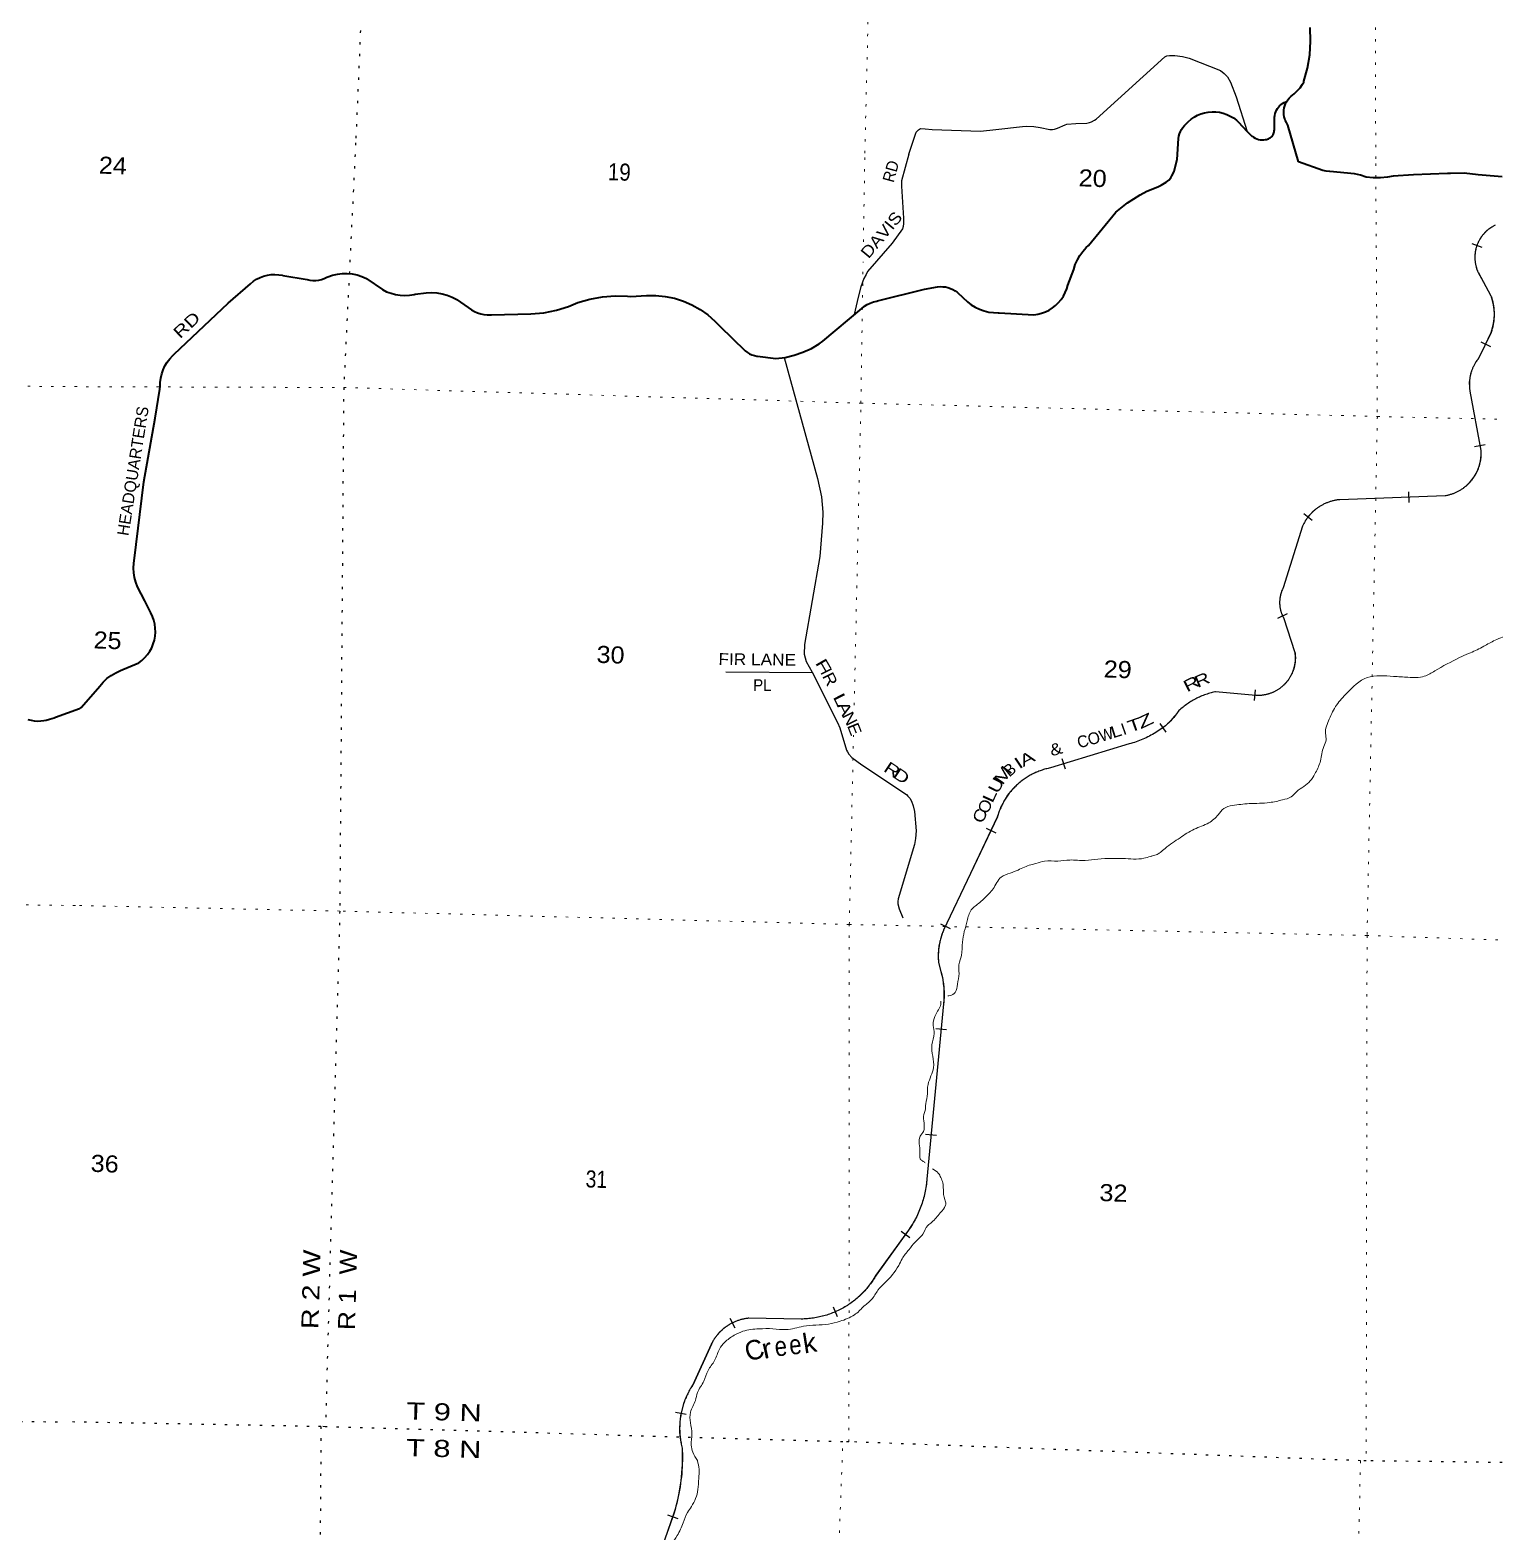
# Model space of a CAD drawing. Header units: feet. Extents: x -509309 to -252658, y -547785 to -360805.
# Drawn here: x -476222 to -461226, y -467175 to -451799 of the extents above; entities that cross this region are included whole.
import ezdxf
from ezdxf.enums import TextEntityAlignment as Align

# ---------------------------------------------------------------- set-up
doc = ezdxf.new("R2010")
doc.units = ezdxf.units.FT
doc.header["$LTSCALE"] = 80
doc.linetypes.add('DOTTED', pattern=[1.5, 0.3, -1.2])
for name, color, linetype, lineweight in [('26', 7, 'Continuous', 40), ('27', 7, 'Continuous', 13), ('29', 7, 'Continuous', 25), ('34', 7, 'Continuous', 25), ('39', 7, 'Continuous', 13), ('6', 7, 'DOTTED', 25), ('7', 7, 'DOTTED', 13)]:
    doc.layers.add(name, color=color, linetype=linetype, lineweight=lineweight)
doc.layers.add('30', color=7, linetype='Continuous')
doc.layers.add('41', color=7, linetype='Continuous')

msp = doc.modelspace()

# ---------------------------------------------------------------- linework, layer by layer
at = {"layer": '26'}
for points in [[(-463238.37, -453149.26), (-463346.6, -452771.1), (-463361.1, -452746.07), (-463372.46, -452721.1), (-463377.22, -452708.64), (-463383.07, -452686.68), (-463386.59, -452664.23), (-463387.75, -452641.54), (-463386.53, -452618.85), (-463382.94, -452596.42), (-463377.03, -452574.48), (-463368.86, -452553.28), (-463358.52, -452533.05), (-463346.11, -452514.01), (-463331.79, -452496.37), (-463315.7, -452480.33), (-463280.88, -452453.18), (-463249.08, -452422.54), (-463220.66, -452388.75), (-463195.93, -452352.17), (-463183.97, -452330.96), (-463181.42, -452323.43), (-463144.12, -452189.16), (-463121.06, -452051.73), (-463112.49, -451912.64), (-463118.5, -451773.42)], [(-464477.34, -453124.33), (-464465.05, -452910.21), (-464460.85, -452885.63), (-464454.11, -452861.62), (-464444.89, -452838.45), (-464433.3, -452816.37), (-464419.47, -452795.62), (-464403.54, -452776.43), (-464392.87, -452765.58), (-464366.34, -452737.36), (-464337.01, -452712.07), (-464305.19, -452689.99), (-464271.24, -452671.35), (-464235.53, -452656.36), (-464198.44, -452645.19), (-464160.4, -452637.96), (-464121.8, -452634.74), (-464083.08, -452635.58), (-464044.66, -452640.45), (-464006.96, -452649.32), (-463970.39, -452662.08), (-463935.36, -452678.59), (-463902.24, -452698.68), (-463871.4, -452722.11), (-463853.38, -452738.41), (-463761.84, -452836.24), (-463738.53, -452861.15), (-463713.45, -452885.03), (-463711.84, -452886.4), (-463696.71, -452896.75), (-463680.59, -452905.47), (-463663.64, -452912.46), (-463646.05, -452917.64), (-463628.02, -452920.95), (-463609.74, -452922.35), (-463591.41, -452921.84), (-463574.48, -452919.65), (-463564.08, -452918.01), (-463553.9, -452915.29), (-463544.07, -452911.53), (-463534.68, -452906.75), (-463525.84, -452901.02), (-463517.66, -452894.4), (-463510.2, -452886.96), (-463503.57, -452878.78), (-463497.83, -452869.95), (-463493.04, -452860.57), (-463489.26, -452850.74), (-463486.53, -452840.57), (-463484.87, -452830.17), (-463484.31, -452819.66), (-463484.31, -452818.79), (-463481.3, -452690.83), (-463479.42, -452672.27), (-463475.6, -452654.01), (-463469.9, -452636.25), (-463462.38, -452619.18), (-463453.11, -452603), (-463442.2, -452587.87), (-463429.77, -452573.96), (-463415.95, -452561.43), (-463400.9, -452550.41), (-463384.78, -452541.03), (-463367.77, -452533.38), (-463356.37, -452529.4)], [(-465597.53, -454409.81), (-465537.63, -454249.23), (-465521.79, -454199.7), (-465500.86, -454152.1), (-465475.07, -454106.94), (-465444.69, -454064.73), (-465410.08, -454025.93), (-465388.43, -454005.36), (-465107.16, -453661.62), (-464987.68, -453566.81), (-464858.94, -453485.01), (-464788.31, -453447.68), (-464677.82, -453403.5), (-464641.62, -453387.38), (-464607.29, -453367.56), (-464590.21, -453355.15), (-464565.23, -453335.88), (-464545.22, -453310.86), (-464533.03, -453292.52), (-464520.51, -453268.57), (-464510.56, -453243.45), (-464477.34, -453124.33)], [(-461152.03, -453301.49), (-461398.85, -453279.34), (-461540.18, -453265.22), (-461682.21, -453265.96), (-461711.05, -453267.93), (-462061.14, -453282.31), (-462268.46, -453295.27), (-462324.48, -453305.92), (-462398.24, -453312.96), (-462472.32, -453312.25), (-462545.92, -453303.81), (-462602.45, -453285.33), (-462665.28, -453271.6), (-462915.45, -453246.95), (-462921.2, -453246.61), (-462954.08, -453242.66), (-462986.37, -453235.3), (-463238.37, -453149.26)], [(-475716.99, -458747.45), (-475707.63, -458740.26), (-475701.72, -458735.48), (-475696.34, -458730.1), (-475509.22, -458515.04), (-475473.95, -458474.6), (-475434.64, -458438.06), (-475391.74, -458405.84), (-475345.69, -458378.28), (-475297.02, -458355.68), (-475272.3, -458346.47), (-475109.21, -458277.78), (-475076.49, -458252.55), (-475046.58, -458224.04), (-475019.82, -458192.56), (-474996.49, -458158.46), (-474976.86, -458122.1), (-474961.13, -458083.89), (-474949.49, -458044.25), (-474942.05, -458003.61), (-474938.9, -457962.41), (-474940.07, -457921.11), (-474945.56, -457880.15), (-474955.3, -457840), (-474969.18, -457801.08), (-474987.05, -457763.83), (-474990.42, -457757.78), (-475046.63, -457643.41), (-475121.83, -457498.26), (-475139.5, -457452.19), (-475152.27, -457404.53), (-475159.98, -457355.8), (-475162.55, -457306.53), (-475159.96, -457257.26), (-475156.61, -457232.01), (-475057.77, -456424.19), (-474940.32, -455771.62), (-474894.51, -455474.12), (-474890.77, -455448.42), (-474890.29, -455424.12), (-474889.93, -455405.74), (-474884.44, -455361.77), (-474874.37, -455318.62), (-474859.86, -455276.76), (-474841.05, -455236.65), (-474818.14, -455198.72), (-474791.4, -455163.39), (-474761.11, -455131.06), (-474746.51, -455117.66), (-474193.8, -454594.49), (-473965.85, -454395.5), (-473935.3, -454371.06), (-473902.36, -454349.95), (-473867.4, -454332.39), (-473830.79, -454318.59), (-473792.94, -454308.69), (-473754.26, -454302.8), (-473715.18, -454300.99), (-473676.12, -454303.27), (-473637.51, -454309.62), (-473633.48, -454310.53), (-473385.95, -454353.17), (-473356.63, -454358.99), (-473326.86, -454361.71), (-473296.96, -454361.31), (-473267.28, -454357.79), (-473238.12, -454351.18), (-473209.82, -454341.56), (-473182.67, -454329.03), (-473174.05, -454324.3), (-473125.82, -454308.1), (-473076.15, -454297.03), (-473025.6, -454291.22), (-472974.72, -454290.72), (-472924.07, -454295.54), (-472874.2, -454305.63), (-472825.66, -454320.88), (-472778.97, -454341.12), (-472773.08, -454344.1), (-472614.35, -454455.97), (-472571.58, -454477.31), (-472526.82, -454494.07), (-472480.54, -454506.06), (-472433.27, -454513.15), (-472385.52, -454515.25), (-472337.8, -454512.36), (-472290.66, -454504.49), (-472278.56, -454501.64), (-472167.6, -454487.38)], [(-472167.6, -454487.38), (-472113, -454485.16), (-472058.46, -454488.67), (-472004.59, -454497.86), (-471951.97, -454512.63), (-471901.19, -454532.82), (-471852.79, -454558.2), (-471848.85, -454560.57), (-471701.81, -454662), (-471672.34, -454679.34), (-471641.22, -454693.5), (-471608.79, -454704.33), (-471575.41, -454711.72), (-471541.44, -454715.57), (-471507.25, -454715.85), (-471496.82, -454715.23), (-471094.79, -454704.94), (-470963.69, -454692.85), (-470834.56, -454667.13), (-470708.84, -454628.06), (-470614.71, -454588.9), (-470490.42, -454552.7), (-470363.03, -454529.68), (-470233.93, -454520.12), (-470104.53, -454524.09), (-470072.28, -454527.21), (-469911.24, -454516.68), (-469815.22, -454515.77), (-469719.63, -454524.9), (-469625.51, -454543.97), (-469533.91, -454572.78), (-469445.82, -454611), (-469362.21, -454658.23), (-469283.99, -454713.93), (-469212.02, -454777.51), (-469161.2, -454831.58), (-468900.71, -455082.74), (-468879.22, -455098.64), (-468856.19, -455112.21), (-468831.86, -455123.3), (-468806.51, -455131.78), (-468780.41, -455137.57), (-468775.04, -455138.41), (-468586.38, -455160.55), (-468492.27, -455149.41), (-468399.84, -455128.5), (-468310.11, -455098.05), (-468224.04, -455058.38), (-468142.6, -455009.93), (-468106.18, -454984.28), (-467708.71, -454648.54), (-467681.22, -454627.06), (-467651.63, -454608.58), (-467620.28, -454593.28), (-467587.49, -454581.36), (-467553.64, -454572.92), (-467547.34, -454571.76), (-467065.04, -454449.77), (-466931.73, -454428.25), (-466905.17, -454425.69), (-466878.48, -454425.93), (-466851.97, -454428.95), (-466825.91, -454434.73), (-466800.61, -454443.21), (-466776.32, -454454.28), (-466753.33, -454467.82), (-466731.88, -454483.7), (-466725.03, -454489.56), (-466625.84, -454581.32), (-466587.23, -454611.03), (-466545.72, -454636.55), (-466501.77, -454657.59), (-466455.86, -454673.92), (-466408.5, -454685.36), (-466360.2, -454691.79), (-466311.49, -454693.13), (-466302.42, -454692.82), (-465947.66, -454713.04), (-465906.78, -454707.35), (-465866.72, -454697.41), (-465827.92, -454683.35), (-465790.8, -454665.3), (-465755.77, -454643.48), (-465723.21, -454618.11), (-465693.49, -454589.48), (-465666.92, -454557.89), (-465643.79, -454523.71), (-465624.37, -454487.29), (-465608.86, -454449.04), (-465597.53, -454409.81)], [(-475716.99, -458747.45), (-475961.46, -458835.75), (-475975.55, -458843.94), (-476021.89, -458858.52), (-476057.67, -458867.46), (-476080.18, -458871.5), (-476112.31, -458875.82), (-476144.71, -458876.76), (-476177.04, -458874.31), (-476208.93, -458868.49), (-476240.04, -458859.38)]]:
    msp.add_lwpolyline(points, dxfattribs=at)
at = {"layer": '29'}
msp.add_line((-468209.37, -458380.72), (-469098.58, -458371.18), dxfattribs=at)
for points in [[(-467225.36, -453069.19), (-467150.77, -452844.88), (-467128.22, -452819.26), (-467105.68, -452807.98), (-467058.53, -452809), (-466986.8, -452816.18), (-466490.82, -452832.58), (-466335.05, -452816.18), (-466062.46, -452786.45), (-466019.42, -452783.38), (-465945.63, -452786.45), (-465880.05, -452795.68), (-465781.67, -452816.18), (-465756.04, -452816.69), (-465734.52, -452814.64), (-465703.79, -452803.88), (-465626.92, -452768.51), (-465609.51, -452762.87), (-465515.23, -452754.67), (-465404.56, -452750.57), (-465374.82, -452746.47), (-465356.37, -452739.29), (-465326.68, -452721.87), (-465308.21, -452709.56), (-464605.24, -452073.99), (-464585.74, -452063.73), (-464559.1, -452057.58), (-464502.76, -452057.59), (-464425.87, -452067.83), (-464355.19, -452086.29), (-464035.47, -452213.41), (-463997.52, -452242.1), (-463964.72, -452276.96), (-463932.99, -452332.32), (-463875.6, -452484.04), (-463760.83, -452836.68)], [(-467225.36, -453069.19), (-467299.48, -453341.87), (-467301.97, -453398.4), (-467280.16, -453722.99), (-467279.09, -453778.11), (-467283.17, -453808.69), (-467291.66, -453832.61), (-467396.62, -453979.3), (-467647.91, -454271.43), (-467663.59, -454300.91), (-467686.63, -454340.74), (-467717.19, -454428.4), (-467745.15, -454532.31), (-467784.34, -454712.42)], [(-468503.36, -455150.72), (-468161.15, -456390.88), (-468120.65, -456579.01), (-468107.84, -456734.45), (-468108.42, -456848.09), (-468136.3, -457189.45), (-468293.25, -458090.33), (-468295.89, -458189.42), (-468276.65, -458262.8), (-468213.93, -458372.73), (-467955.38, -458886.65), (-467931.14, -458943.67), (-467863.9, -459169.94), (-467854.58, -459187.71), (-467841.49, -459212.75), (-467810.92, -459245.37), (-467706.38, -459322.29), (-467248.51, -459626.56), (-467235.08, -459642.88), (-467215.91, -459663.26), (-467199.61, -459693.84), (-467181.27, -459740.72), (-467167.8, -459798.94), (-467150.71, -459995.53), (-467156.82, -460075.03), (-467169.05, -460136.19), (-467334.58, -460693.52), (-467338.18, -460719.2), (-467338.18, -460743.66), (-467325.78, -460795.76), (-467288.61, -460888.9)]]:
    msp.add_lwpolyline(points, dxfattribs=at)
at = {"layer": '34'}
for p, q in [((-461463.54, -453982.67), (-461359.55, -454020.34)), ((-461371.84, -454989.71), (-461272.11, -455037.55)), ((-461436.26, -456061.13), (-461327.46, -456041.18)), ((-462110.71, -456526.57), (-462106.69, -456637.1)), ((-463182.81, -456747.92), (-463095.67, -456816.04)), ((-463449.28, -457820.23), (-463349.22, -457773.1)), ((-463680.88, -458553.35), (-463691.1, -458663.49)), ((-464658.11, -458898.38), (-464593.74, -458988.33)), ((-465659.36, -459257.08), (-465627.14, -459362.89)), ((-466434.67, -459969.45), (-466334.73, -460016.86)), ((-466902.44, -460949.31), (-466802.5, -460996.73)), ((-466949.38, -462021.32), (-466839.27, -462031.75)), ((-467054.33, -463102.03), (-466944.21, -463112.46)), ((-467304.19, -464096.67), (-467214.43, -464161.3)), ((-469057.86, -464986.86), (-469008.02, -465085.6)), ((-468001.7, -464868.66), (-467958.25, -464970.38)), ((-469613.42, -465949.41), (-469504.72, -465969.9)), ((-469695.02, -467000.33), (-469590.53, -467036.61))]:
    msp.add_line(p, q, dxfattribs=at)
at = {"layer": '34', "lineweight": 13}
for p, q in [((-461267.4, -454520.37), (-461399.45, -454278.9)), ((-461394.46, -455160.56), (-461266.54, -454893.88)), ((-461371.52, -456103.08), (-461482.66, -455496.88)), ((-462815.22, -456605.69), (-461735.34, -456566.47)), ((-463393.35, -457507.49), (-463196.37, -456877.73)), ((-463274.24, -458172.2), (-463392.16, -457814.75)), ((-464087.7, -458571.96), (-463675.33, -458610.22)), ((-465776.14, -459351.29), (-464970.15, -459105.89)), ((-466871.22, -461014.42), (-466320.05, -459852.67)), ((-466898.28, -461439.18), (-466922.96, -461341.95)), ((-467041.59, -463562.7), (-466871.79, -461769.4)), ((-467562.38, -464546.78), (-467230.8, -464086.3)), ((-468863.25, -464986.03), (-468327.32, -464994.39)), ((-469439.75, -465671.02), (-469248.21, -465251.91)), ((-469757.97, -467344.77), (-469630.52, -466977.67))]:
    msp.add_line(p, q, dxfattribs=at)
at = {"layer": '34'}
for points in [[(-461225.28, -453797.92), (-461230.27, -453800.38), (-461235.93, -453803.28), (-461241.58, -453806.27), (-461247.13, -453809.38), (-461252.62, -453812.57), (-461258.09, -453815.85), (-461263.48, -453819.24), (-461268.79, -453822.72), (-461274.09, -453826.31), (-461279.28, -453829.97), (-461284.42, -453833.7), (-461289.51, -453837.56), (-461294.5, -453841.48), (-461299.43, -453845.51), (-461304.31, -453849.59), (-461309.11, -453853.8), (-461313.83, -453858.04), (-461318.49, -453862.42), (-461323.04, -453866.84), (-461327.55, -453871.35), (-461331.95, -453875.94), (-461336.27, -453880.61), (-461340.53, -453885.32), (-461344.7, -453890.17), (-461348.8, -453895.05), (-461352.78, -453900.01), (-461356.71, -453905.01), (-461360.5, -453910.12), (-461364.24, -453915.29), (-461367.88, -453920.49), (-461371.44, -453925.77), (-461374.87, -453931.12), (-461378.25, -453936.56), (-461381.54, -453941.99), (-461384.69, -453947.53), (-461387.76, -453953.11), (-461390.75, -453958.74), (-461393.62, -453964.38), (-461396.39, -453970.15), (-461399.09, -453975.92), (-461401.64, -453981.74), (-461404.14, -453987.59), (-461406.51, -453993.52), (-461408.76, -453999.46), (-461410.93, -454005.42), (-461413.01, -454011.47), (-461414.94, -454017.52), (-461416.8, -454023.6), (-461418.52, -454029.73), (-461420.19, -454035.91), (-461421.7, -454042.06)], [(-461421.7, -454042.06), (-461423.11, -454048.28), (-461424.43, -454054.5), (-461425.65, -454060.76), (-461426.72, -454067.02), (-461427.72, -454073.34), (-461428.59, -454079.65), (-461429.35, -454085.97), (-461429.99, -454092.28), (-461430.53, -454098.63), (-461431, -454104.98), (-461431.29, -454111.33), (-461431.51, -454117.69), (-461431.6, -454124.07), (-461431.6, -454130.45), (-461431.46, -454136.8), (-461431.23, -454143.17), (-461430.89, -454149.51), (-461430.42, -454155.88), (-461429.85, -454162.19), (-461429.18, -454168.55), (-461428.38, -454174.84), (-461427.49, -454181.17), (-461426.46, -454187.44), (-461425.35, -454193.71), (-461424.15, -454199.95), (-461422.81, -454206.19), (-461421.34, -454212.37), (-461419.8, -454218.54), (-461418.14, -454224.71), (-461416.38, -454230.81), (-461414.52, -454236.9), (-461412.5, -454242.95), (-461410.44, -454248.96), (-461408.26, -454254.94), (-461405.93, -454260.89), (-461403.55, -454266.78), (-461401.07, -454272.62), (-461398.46, -454278.41), (-461266.39, -454519.93), (-461265.23, -454523.22), (-461262.11, -454532.68), (-461259.11, -454542.14), (-461256.26, -454551.69), (-461253.65, -454561.27), (-461251.15, -454570.93), (-461248.81, -454580.6), (-461246.68, -454590.32), (-461244.73, -454600.04), (-461242.92, -454609.81), (-461241.24, -454619.61), (-461239.82, -454629.45), (-461238.51, -454639.3), (-461237.41, -454649.21), (-461236.44, -454659.13), (-461235.69, -454669.03), (-461235.08, -454678.95), (-461234.64, -454688.87), (-461234.41, -454698.83), (-461234.32, -454708.74), (-461234.4, -454718.72), (-461234.69, -454728.63), (-461235.12, -454738.61), (-461235.76, -454748.51), (-461236.53, -454758.43), (-461237.46, -454768.3), (-461238.59, -454778.21), (-461239.94, -454788.06), (-461241.4, -454797.86), (-461243.05, -454807.72), (-461244.84, -454817.46), (-461246.82, -454827.22), (-461249.03, -454836.94), (-461251.34, -454846.57), (-461253.81, -454856.2), (-461256.53, -454865.82), (-461259.33, -454875.34), (-461262.3, -454884.8), (-461265.51, -454894.3), (-461393.52, -455161.16), (-461394.44, -455162.28), (-461398.95, -455167.97), (-461403.41, -455173.7), (-461407.76, -455179.57), (-461411.98, -455185.47), (-461416.09, -455191.43), (-461420.15, -455197.51), (-461424.03, -455203.65), (-461427.86, -455209.81), (-461431.54, -455216.09), (-461435.17, -455222.43), (-461438.63, -455228.78), (-461442, -455235.25), (-461445.26, -455241.74), (-461448.43, -455248.3), (-461451.42, -455254.91), (-461454.35, -455261.6), (-461457.17, -455268.31), (-461459.83, -455275.07), (-461462.37, -455281.86), (-461464.81, -455288.72)], [(-461464.8, -455288.71), (-461467.16, -455295.6), (-461469.33, -455302.53), (-461471.42, -455309.49), (-461473.37, -455316.52), (-461475.23, -455323.56), (-461476.91, -455330.62), (-461478.51, -455337.72), (-461479.98, -455344.83), (-461481.31, -455352), (-461482.52, -455359.14), (-461483.63, -455366.36), (-461484.57, -455373.54), (-461485.42, -455380.79), (-461486.11, -455388.02), (-461486.7, -455395.28), (-461487.18, -455402.51), (-461487.51, -455409.79), (-461487.69, -455417.05), (-461487.76, -455424.31), (-461487.73, -455431.62), (-461487.56, -455438.86), (-461487.27, -455446.13), (-461486.8, -455453.41), (-461486.26, -455460.63), (-461485.58, -455467.87), (-461484.74, -455475.12), (-461483.82, -455482.33), (-461482.79, -455489.5), (-461481.57, -455496.69), (-461370.42, -456102.96), (-461370.37, -456103.98), (-461369.89, -456111.67), (-461369.59, -456119.36), (-461369.43, -456127.03), (-461369.38, -456134.76), (-461369.5, -456142.43), (-461369.69, -456150.11), (-461370.06, -456157.83), (-461370.57, -456165.48), (-461371.21, -456173.14), (-461371.95, -456180.78), (-461372.85, -456188.45), (-461373.88, -456196.06), (-461375.06, -456203.69), (-461376.34, -456211.25), (-461377.77, -456218.83), (-461379.33, -456226.35), (-461381.03, -456233.85), (-461382.83, -456241.3), (-461384.8, -456248.76), (-461386.88, -456256.19), (-461389.09, -456263.55), (-461391.41, -456270.88), (-461393.91, -456278.16), (-461396.5, -456285.4), (-461399.2, -456292.58), (-461402.04, -456299.74), (-461405.01, -456306.83), (-461408.13, -456313.89), (-461411.31, -456320.88), (-461414.68, -456327.82), (-461418.15, -456334.68), (-461421.7, -456341.51), (-461425.38, -456348.23), (-461429.22, -456354.94), (-461433.13, -456361.57), (-461437.2, -456368.08), (-461441.31, -456374.56), (-461445.62, -456380.98), (-461449.99, -456387.28), (-461454.46, -456393.51), (-461459.07, -456399.72), (-461463.79, -456405.78), (-461468.57, -456411.79), (-461473.49, -456417.69), (-461478.52, -456423.57), (-461483.62, -456429.29), (-461488.86, -456434.93), (-461494.15, -456440.49), (-461499.56, -456446), (-461505.09, -456451.33), (-461510.7, -456456.63), (-461516.38, -456461.82), (-461522.17, -456466.9), (-461528.02, -456471.84), (-461533.97, -456476.71), (-461539.99, -456481.51), (-461546.13, -456486.16), (-461552.32, -456490.71), (-461558.62, -456495.15), (-461564.97, -456499.52), (-461571.41, -456503.71), (-461577.89, -456507.83), (-461584.45, -456511.83), (-461591.12, -456515.71), (-461597.8, -456519.46), (-461604.6, -456523.14), (-461611.42, -456526.64), (-461618.35, -456530.08), (-461625.29, -456533.33)], [(-461625.29, -456533.33), (-461632.3, -456536.51), (-461639.34, -456539.56), (-461646.48, -456542.5), (-461653.66, -456545.25), (-461660.84, -456547.92), (-461668.14, -456550.49), (-461675.41, -456552.9), (-461682.76, -456555.2), (-461690.17, -456557.33), (-461697.55, -456559.37), (-461705.01, -456561.28), (-461712.53, -456563.03), (-461720.03, -456564.68), (-461727.56, -456566.21), (-461735.22, -456567.57), (-462815.14, -456606.79), (-462816.85, -456606.97), (-462824.91, -456607.82), (-462832.98, -456608.82), (-462841.02, -456609.97), (-462849.07, -456611.29), (-462857.06, -456612.68), (-462865.04, -456614.27), (-462872.99, -456615.99), (-462880.92, -456617.81), (-462888.76, -456619.78), (-462896.64, -456621.93), (-462904.45, -456624.18), (-462912.19, -456626.59), (-462919.92, -456629.08), (-462927.62, -456631.77), (-462935.24, -456634.56), (-462942.79, -456637.48), (-462950.36, -456640.54), (-462957.8, -456643.76), (-462965.23, -456647.05), (-462972.57, -456650.52), (-462979.92, -456654.09), (-462987.11, -456657.78), (-462994.28, -456661.64), (-463001.38, -456665.58), (-463008.43, -456669.64), (-463015.36, -456673.87), (-463022.28, -456678.2), (-463029.1, -456682.62), (-463035.82, -456687.2), (-463042.43, -456691.87), (-463049, -456696.66), (-463055.5, -456701.54), (-463061.88, -456706.57), (-463068.18, -456711.69), (-463074.4, -456716.95), (-463080.55, -456722.29), (-463086.55, -456727.75), (-463092.5, -456733.29), (-463098.32, -456738.94), (-463104.06, -456744.71), (-463109.67, -456750.56), (-463115.23, -456756.53), (-463120.63, -456762.56), (-463125.98, -456768.73), (-463131.16, -456774.97), (-463136.27, -456781.3), (-463141.26, -456787.67), (-463146.16, -456794.2), (-463150.89, -456800.8), (-463155.54, -456807.44), (-463160.09, -456814.22), (-463164.5, -456821.02), (-463168.79, -456827.91), (-463172.95, -456834.92), (-463177, -456841.94), (-463180.93, -456849.05), (-463184.72, -456856.27), (-463188.4, -456863.51), (-463191.96, -456870.79), (-463195.34, -456878.13), (-463392.32, -457507.92), (-463393.77, -457510.68), (-463396.35, -457515.69), (-463398.81, -457520.78), (-463401.18, -457525.89), (-463403.51, -457531.05), (-463405.7, -457536.2), (-463407.81, -457541.48), (-463409.84, -457546.74), (-463411.75, -457552.04), (-463413.61, -457557.36), (-463415.36, -457562.75), (-463417, -457568.13), (-463418.56, -457573.53), (-463420.03, -457579.01), (-463421.37, -457584.48), (-463422.66, -457589.96), (-463423.82, -457595.49), (-463424.92, -457601.05), (-463425.89, -457606.57), (-463426.76, -457612.16), (-463427.55, -457617.74), (-463428.26, -457623.35)], [(-463428.26, -457623.35), (-463428.83, -457628.95), (-463429.34, -457634.6), (-463429.74, -457640.22), (-463430.03, -457645.86), (-463430.22, -457651.48), (-463430.32, -457657.13), (-463430.34, -457662.78), (-463430.23, -457668.4), (-463430.04, -457674.05), (-463429.73, -457679.69), (-463429.36, -457685.34), (-463428.85, -457690.95), (-463428.27, -457696.55), (-463427.58, -457702.14), (-463426.8, -457707.74), (-463425.91, -457713.3), (-463424.94, -457718.88), (-463423.86, -457724.41), (-463422.69, -457729.95), (-463421.41, -457735.43), (-463420.05, -457740.91), (-463418.61, -457746.34), (-463417.05, -457751.79), (-463415.39, -457757.17), (-463413.65, -457762.53), (-463411.81, -457767.89), (-463409.89, -457773.18), (-463407.88, -457778.45), (-463405.74, -457783.68), (-463403.56, -457788.87), (-463401.27, -457794.03), (-463398.85, -457799.15), (-463396.4, -457804.23), (-463393.86, -457809.24), (-463391.14, -457814.32), (-463273.16, -458171.96), (-463272.74, -458174.99), (-463271.88, -458181.62), (-463271.14, -458188.33), (-463270.51, -458194.99), (-463270, -458201.69), (-463269.65, -458208.42), (-463269.36, -458215.1), (-463269.2, -458221.81), (-463269.18, -458228.56), (-463269.26, -458235.26), (-463269.44, -458241.95), (-463269.78, -458248.68), (-463270.19, -458255.39), (-463270.75, -458262.07), (-463271.43, -458268.73), (-463272.19, -458275.43), (-463273.11, -458282.09), (-463274.13, -458288.7), (-463275.23, -458295.34), (-463276.49, -458301.94), (-463277.86, -458308.49), (-463279.34, -458315.08), (-463280.94, -458321.57), (-463282.61, -458328.06), (-463284.44, -458334.55), (-463286.37, -458340.96), (-463288.43, -458347.36), (-463290.56, -458353.71), (-463292.84, -458360.05), (-463295.2, -458366.32), (-463297.71, -458372.58), (-463300.28, -458378.75), (-463302.98, -458384.93), (-463305.79, -458391), (-463308.71, -458397.05), (-463311.7, -458403.05), (-463314.85, -458409), (-463318.06, -458414.9), (-463321.39, -458420.73), (-463324.8, -458426.52), (-463328.36, -458432.21), (-463331.98, -458437.87), (-463335.69, -458443.43), (-463339.51, -458448.96), (-463343.44, -458454.41), (-463347.47, -458459.81), (-463351.55, -458465.13), (-463355.77, -458470.36), (-463360.06, -458475.51), (-463364.44, -458480.63), (-463368.88, -458485.62), (-463373.47, -458490.57), (-463378.1, -458495.43), (-463382.83, -458500.18), (-463387.6, -458504.88), (-463392.53, -458509.5), (-463397.47, -458514.01), (-463402.51, -458518.42), (-463407.64, -458522.8), (-463412.85, -458527.01), (-463418.09, -458531.19), (-463423.44, -458535.25), (-463428.87, -458539.26), (-463434.33, -458543.12)], [(-463434.33, -458543.12), (-463439.89, -458546.89), (-463445.49, -458550.58), (-463451.17, -458554.2), (-463456.91, -458557.65), (-463462.73, -458561.06), (-463468.57, -458564.36), (-463474.49, -458567.54), (-463480.44, -458570.59), (-463486.46, -458573.56), (-463492.52, -458576.46), (-463498.65, -458579.2), (-463504.81, -458581.87), (-463511.04, -458584.41), (-463517.3, -458586.87), (-463523.6, -458589.18), (-463529.93, -458591.41), (-463536.29, -458593.51), (-463542.72, -458595.51), (-463549.14, -458597.38), (-463555.64, -458599.18), (-463562.13, -458600.82), (-463568.69, -458602.38), (-463575.24, -458603.78), (-463581.83, -458605.12), (-463588.41, -458606.32), (-463595.06, -458607.41), (-463601.7, -458608.35), (-463608.33, -458609.22), (-463615.04, -458609.96), (-463621.7, -458610.59), (-463628.4, -458611.1), (-463635.13, -458611.45), (-463641.81, -458611.73), (-463648.52, -458611.9), (-463655.27, -458611.9), (-463661.96, -458611.84), (-463668.66, -458611.66), (-463675.4, -458611.32), (-464087.62, -458573.08), (-464091.78, -458574.01), (-464105.48, -458577.19), (-464119.13, -458580.53), (-464132.68, -458584.22), (-464146.18, -458588.09), (-464159.63, -458592.24), (-464173.05, -458596.57), (-464186.29, -458601.18), (-464199.49, -458605.98), (-464212.58, -458611), (-464225.63, -458616.31), (-464238.52, -458621.79), (-464251.41, -458627.52), (-464264.09, -458633.47), (-464276.77, -458639.65), (-464289.25, -458646.06), (-464301.67, -458652.65), (-464313.92, -458659.42), (-464326.13, -458666.48), (-464338.13, -458673.77), (-464350.02, -458681.18), (-464361.86, -458688.88), (-464373.48, -458696.7), (-464384.99, -458704.76), (-464396.35, -458713.11), (-464407.54, -458721.52), (-464418.62, -458730.15), (-464429.54, -458739.09), (-464440.3, -458748.09), (-464450.9, -458757.27), (-464461.24, -458766.66), (-464466.78, -458774.61), (-464475.77, -458787.08), (-464485, -458799.28), (-464494.35, -458811.36), (-464504, -458823.34), (-464513.77, -458835.09), (-464523.78, -458846.68), (-464534.08, -458858.09), (-464544.43, -458869.29), (-464555.03, -458880.35), (-464565.92, -458891.22), (-464576.86, -458901.89), (-464587.99, -458912.37), (-464599.43, -458922.67), (-464607.24, -458928.67), (-464622.02, -458939.7), (-464637.08, -458950.48), (-464652.24, -458960.95), (-464667.64, -458971.29), (-464683.17, -458981.21), (-464698.95, -458990.98), (-464714.84, -459000.34), (-464730.89, -459009.51), (-464747.02, -459018.39), (-464763.44, -459027.01), (-464779.98, -459035.23), (-464796.57, -459043.25), (-464813.44, -459051.01), (-464830.29, -459058.44), (-464847.33, -459065.58)], [(-464847.35, -459065.59), (-464864.59, -459072.35), (-464881.79, -459078.89), (-464899.19, -459085.14), (-464916.8, -459091.02), (-464934.36, -459096.67), (-464952, -459102), (-464969.84, -459106.95), (-465775.87, -459352.36), (-465776.43, -459352.47), (-465788.5, -459354.93), (-465800.51, -459357.7), (-465812.51, -459360.61), (-465824.39, -459363.71), (-465836.27, -459367.02), (-465848.07, -459370.59), (-465859.86, -459374.37), (-465871.53, -459378.25), (-465883.14, -459382.46), (-465894.66, -459386.83), (-465906.15, -459391.36), (-465917.47, -459396.09), (-465928.8, -459401.1), (-465940.02, -459406.22), (-465951.08, -459411.6), (-465962.1, -459417.07), (-465973.06, -459422.85), (-465983.84, -459428.76), (-465994.51, -459434.84), (-466005.18, -459441.14), (-466015.62, -459447.66), (-466026, -459454.26), (-466036.25, -459461.12), (-466046.45, -459468.14), (-466056.41, -459475.31), (-466066.29, -459482.71), (-466076.06, -459490.23), (-466085.72, -459497.92), (-466095.15, -459505.81), (-466104.55, -459513.87), (-466113.77, -459522.06), (-466122.82, -459530.44), (-466131.69, -459538.93), (-466140.47, -459547.61), (-466149.11, -459556.4), (-466157.54, -459565.38), (-466165.83, -459574.49), (-466173.97, -459583.78), (-466182, -459593.19), (-466189.77, -459602.73), (-466197.42, -459612.39), (-466204.88, -459622.16), (-466212.18, -459632.14), (-466219.28, -459642.16), (-466226.29, -459652.37), (-466233.01, -459662.65), (-466239.65, -459673.1), (-466246.01, -459683.64), (-466252.25, -459694.28), (-466258.29, -459704.98), (-466264.16, -459715.87), (-466269.76, -459726.84), (-466275.23, -459737.84), (-466280.53, -459749.05), (-466285.61, -459760.23), (-466290.5, -459771.55), (-466295.13, -459783.01), (-466299.63, -459794.44), (-466303.92, -459806), (-466307.97, -459817.7), (-466311.86, -459829.37), (-466315.55, -459841.1), (-466319.01, -459853.07), (-466870.22, -461014.88), (-466871.24, -461017.2), (-466875.7, -461028.15), (-466880.04, -461039.19), (-466884.15, -461050.33), (-466888.12, -461061.52), (-466891.82, -461072.76), (-466895.37, -461084.07), (-466898.72, -461095.41), (-466901.84, -461106.87), (-466904.77, -461118.32), (-466907.55, -461129.88), (-466910.06, -461141.43), (-466912.42, -461153.09), (-466914.51, -461164.73), (-466916.46, -461176.44), (-466918.21, -461188.12), (-466919.74, -461199.91), (-466921, -461211.69), (-466922.13, -461223.45), (-466923.04, -461235.32), (-466923.76, -461247.12), (-466924.26, -461258.96), (-466924.49, -461270.84), (-466924.58, -461282.64), (-466924.48, -461294.5), (-466924.09, -461306.39), (-466923.58, -461318.22)], [(-466923.58, -461318.22), (-466922.86, -461330.02), (-466921.87, -461341.77), (-466897.21, -461438.9), (-466896.12, -461442.76), (-466892.25, -461457.21), (-466888.65, -461471.8), (-466885.31, -461486.36), (-466882.16, -461501.08), (-466879.34, -461515.75), (-466876.72, -461530.58), (-466874.45, -461545.36), (-466872.34, -461560.21), (-466870.5, -461575.03), (-466868.93, -461590), (-466867.71, -461604.92), (-466866.65, -461619.83), (-466865.87, -461634.87), (-466865.34, -461649.81), (-466865.06, -461664.79), (-466865.16, -461679.83), (-466865.4, -461694.75), (-466865.91, -461709.74), (-466866.77, -461724.76), (-466867.79, -461739.69), (-466869.06, -461754.59), (-466870.69, -461769.52), (-467040.49, -463562.8), (-467041.74, -463577.18), (-467043.58, -463595.41), (-467045.65, -463613.62), (-467048.19, -463631.75), (-467050.96, -463649.85), (-467054.1, -463667.94), (-467057.48, -463685.99), (-467061.26, -463703.89), (-467065.27, -463721.75), (-467069.61, -463739.52), (-467074.32, -463757.27), (-467079.29, -463774.84), (-467084.54, -463792.46), (-467090.15, -463809.84), (-467096.05, -463827.27), (-467102.28, -463844.46), (-467108.76, -463861.6), (-467115.49, -463878.58), (-467122.59, -463895.54), (-467130.04, -463912.26), (-467137.66, -463928.84), (-467145.66, -463945.43), (-467153.86, -463961.75), (-467162.37, -463977.98), (-467171.29, -463994.04), (-467180.3, -464009.9), (-467189.66, -464025.66), (-467199.41, -464041.26), (-467209.26, -464056.67), (-467219.38, -464071.88), (-467229.9, -464086.94), (-467561.45, -464547.38), (-467566.06, -464555.33), (-467574.06, -464568.71), (-467582.33, -464581.92), (-467590.87, -464595.02), (-467599.5, -464607.97), (-467608.48, -464620.73), (-467617.65, -464633.31), (-467627, -464645.81), (-467636.52, -464658.04), (-467646.42, -464670.19), (-467656.39, -464682.16), (-467666.64, -464693.86), (-467676.97, -464705.48), (-467687.68, -464716.91), (-467698.46, -464728.09), (-467709.43, -464739.08), (-467720.67, -464749.99), (-467732.09, -464760.55), (-467743.59, -464771.01), (-467755.38, -464781.21), (-467767.33, -464791.32), (-467779.39, -464801.08), (-467791.71, -464810.66), (-467804.12, -464820.06), (-467816.72, -464829.29), (-467829.49, -464838.15), (-467842.44, -464846.94), (-467855.48, -464855.45), (-467868.71, -464863.7), (-467882.03, -464871.68), (-467895.53, -464879.49), (-467909.12, -464887.11), (-467922.89, -464894.39), (-467936.75, -464901.48), (-467950.79, -464908.31), (-467964.93, -464914.96), (-467979.16, -464921.25), (-467993.47, -464927.37), (-468007.88, -464933.22), (-468022.48, -464938.81), (-468037.07, -464944.12)], [(-468037.07, -464944.12), (-468051.85, -464949.26), (-468066.62, -464954.03), (-468081.57, -464958.64), (-468096.54, -464962.89), (-468111.59, -464966.96), (-468126.64, -464970.75), (-468141.88, -464974.3), (-468157.12, -464977.47), (-468172.35, -464980.48), (-468187.77, -464983.21), (-468203.11, -464985.67), (-468218.53, -464987.87), (-468234.05, -464989.71), (-468249.49, -464991.37), (-468265.01, -464992.77), (-468280.63, -464993.81), (-468296.15, -464994.66), (-468311.69, -464995.25), (-468327.32, -464995.5), (-468863.2, -464987.14), (-468871.08, -464987.9), (-468879.29, -464988.87), (-468887.53, -464989.97), (-468895.7, -464991.18), (-468903.87, -464992.59), (-468912, -464994.12), (-468920.13, -464995.77), (-468928.16, -464997.57), (-468936.24, -464999.55), (-468944.26, -465001.62), (-468952.2, -465003.87), (-468960.13, -465006.2), (-468968.05, -465008.73), (-468975.86, -465011.36), (-468983.64, -465014.13), (-468991.43, -465017.04), (-468999.09, -465020.12), (-469006.73, -465023.27), (-469014.31, -465026.6), (-469021.88, -465030.04), (-469029.3, -465033.61), (-469036.7, -465037.34), (-469044.04, -465041.17), (-469051.33, -465045.12), (-469058.49, -465049.23), (-469065.66, -465053.45), (-469072.71, -465057.78), (-469079.67, -465062.25), (-469086.53, -465066.83), (-469093.35, -465071.53), (-469100.1, -465076.31), (-469106.72, -465081.27), (-469113.28, -465086.31), (-469119.75, -465091.5), (-469126.16, -465096.78), (-469132.41, -465102.17), (-469138.61, -465107.65), (-469144.68, -465113.24), (-469150.69, -465118.97), (-469156.56, -465124.77), (-469162.38, -465130.69), (-469168.04, -465136.69), (-469173.64, -465142.83), (-469179.08, -465149.04), (-469184.46, -465155.34), (-469189.71, -465161.71), (-469194.88, -465168.21), (-469199.86, -465174.8), (-469204.77, -465181.44), (-469209.59, -465188.22), (-469214.26, -465195.02), (-469218.82, -465201.92), (-469223.23, -465208.95), (-469227.54, -465215.98), (-469231.74, -465223.11), (-469235.79, -465230.38), (-469239.73, -465237.63), (-469243.55, -465244.95), (-469247.21, -465252.39), (-469438.78, -465671.55), (-469440.78, -465674.67), (-469448.4, -465686.36), (-469455.77, -465698.32), (-469462.9, -465710.3), (-469469.83, -465722.38), (-469476.61, -465734.68), (-469483.05, -465747.06), (-469489.39, -465759.49), (-469495.43, -465772.1), (-469501.36, -465784.83), (-469506.96, -465797.56), (-469512.35, -465810.48), (-469517.55, -465823.45), (-469522.56, -465836.53), (-469527.23, -465849.67), (-469531.77, -465862.95), (-469536.05, -465876.25), (-469540.08, -465889.65), (-469543.84, -465903.05), (-469547.41, -465916.59)], [(-469547.41, -465916.59), (-469550.8, -465930.15), (-469553.84, -465943.78), (-469556.72, -465957.45), (-469559.3, -465971.22), (-469561.73, -465985.02), (-469563.82, -465998.81), (-469565.72, -466012.66), (-469567.39, -466026.51), (-469568.78, -466040.44), (-469569.93, -466054.34), (-469570.9, -466068.33), (-469571.55, -466082.25), (-469572, -466096.28), (-469572.14, -466110.23), (-469572.12, -466124.22), (-469571.85, -466138.14), (-469571.32, -466152.16), (-469570.47, -466166.1), (-469569.47, -466180), (-469568.19, -466193.99), (-469566.7, -466207.85), (-469564.97, -466221.71), (-469562.9, -466235.58), (-469560.69, -466249.32), (-469558.23, -466263.09), (-469555.45, -466276.85), (-469552.53, -466290.5), (-469549.38, -466304.06), (-469545.86, -466317.76), (-469544.97, -466340.62), (-469544.02, -466374.72), (-469543.81, -466408.6), (-469544.11, -466442.74), (-469545.14, -466476.65), (-469546.6, -466510.62), (-469548.62, -466544.43), (-469551.31, -466578.44), (-469554.74, -466612.22), (-469558.55, -466645.89), (-469563.04, -466679.76), (-469568.02, -466713.27), (-469573.61, -466746.8), (-469580.02, -466780.29), (-469586.73, -466813.46), (-469594.06, -466846.66), (-469602.2, -466879.82), (-469610.64, -466912.67), (-469619.66, -466945.36), (-469629.47, -466978.01), (-469756.95, -467345.19)]]:
    msp.add_lwpolyline(points, dxfattribs=at)
at = {"layer": '34', "lineweight": 13}
for centre, radius, start, end in [((-461066.84, -454126.48), 365.87, 115.7466, 204.61961), ((-461804.11, -454708.36), 568.68, 340.96019, 19.30363), ((-461071.1, -455425.08), 417.78, 140.71522, 189.89498), ((-461810.18, -456133.19), 439.69, 279.79993, 3.92716), ((-462771.22, -457070.37), 466.76, 95.40948, 155.62413), ((-463107.03, -457660.01), 324.41, 151.95588, 208.4879), ((-463653.91, -458227.19), 383.63, 266.79903, 8.24099), ((-463916.9, -459359.92), 806.26, 102.23004, 132.54576), ((-465182.74, -458266.8), 876.62, 311.65139, 325.29436), ((-465247.21, -458085.03), 1057.79, 285.1842, 307.71398), ((-465639.34, -460045.41), 707.48, 101.14952, 164.19064), ((-466245.48, -461281.12), 680.2, 156.91544, 185.13077), ((-467723.99, -461671.59), 857.79, 353.45261, 15.72016), ((-468087.01, -463480.91), 1048.61, 324.73744, 355.52652), ((-468335.67, -464102.7), 891.73, 270.53628, 330.13238), ((-468820.59, -465459.42), 475.31, 95.1491, 154.11419), ((-468771.26, -466114.14), 802.02, 146.46078, 194.71914), ((-471491.43, -466406.81), 1946.5, 342.94592, 2.61745)]:
    msp.add_arc(centre, radius, start, end, dxfattribs=at)
at = {"layer": '39'}
for points in [[(-463911.94, -459736.59), (-463742.59, -459718.31), (-463533.34, -459707.42), (-463399.82, -459679.88), (-463312.36, -459648.75), (-463256.28, -459596.46), (-463115.84, -459486.83), (-463069.09, -459414.14), (-463016.77, -459297.47), (-462985.59, -459153.96), (-462978.79, -459132.11), (-462954.39, -459066.69), (-462960.14, -459002.23), (-462922.73, -458852.92), (-462847.35, -458708.93), (-462742.59, -458586.03), (-462534.18, -458428.53), (-462264.61, -458415.7), (-462116.31, -458424.81), (-461949.26, -458414.48), (-461840.89, -458359.97), (-461589.06, -458224.05), (-461497.23, -458183.03), (-461474.81, -458173.76), (-461339.94, -458108.11), (-461225.27, -458045.79), (-461066.54, -457986.98), (-460809.02, -457917.52), (-460699.71, -457893.16), (-460533.5, -457906.9), (-460408.55, -457951.35), (-460301.95, -457946.98), (-460195.78, -457954.64), (-460031.79, -457974.33), (-459946.58, -458063.6), (-459897.99, -458109.44), (-459841.02, -458145.53), (-459736.41, -458197.32), (-459627.05, -458285.41), (-459586.13, -458320.95), (-459466.11, -458391.33), (-459343.39, -458385.51), (-459262.38, -458366.2), (-459181.43, -458348.9), (-459134.33, -458436.86), (-459108.87, -458512.03), (-459083.12, -458579.18), (-459055.44, -458648.4), (-459015.45, -458710.01), (-458953.17, -458766.36), (-458891.55, -458784.54), (-458843.13, -458778.18), (-458629.51, -458757.4), (-458466.89, -458758.97), (-458369.09, -458776.38), (-458222.99, -458847.66), (-458098.74, -458912.17), (-457970.84, -458986.84), (-457896.15, -459089.8), (-457875.01, -459116.63), (-457812.28, -459217.18), (-457720.89, -459358.87), (-457657.01, -459483.54), (-457619.23, -459551.11), (-457570.83, -459659.19), (-457535.27, -459732.7), (-457494.47, -459828.47), (-457445.72, -459926.53), (-457371.38, -460039.52), (-457263.3, -460163.71), (-457178.23, -460256.99), (-457096.82, -460340.1), (-457009.81, -460435.46), (-456931.11, -460538.56), (-456840.87, -460656.11), (-456737.53, -460743.99), (-456619.23, -460806.29), (-456479.2, -460935.59), (-456376.52, -460985.3), (-456273.35, -461020.97), (-456131.05, -461086.1), (-455955.45, -461118.23), (-455821.41, -461132.87), (-455715.54, -461092.33), (-455614.53, -461075.72), (-455591.97, -461062.44), (-455532.81, -461036.36), (-455437.57, -461125.98), (-455398.35, -461209.65), (-455344.71, -461340), (-455270.96, -461412.81), (-455202.67, -461469.37), (-455063.86, -461576.54), (-454964.04, -461650.25), (-454809.14, -461699.75), (-454693.27, -461774), (-454562.77, -461888.92)], [(-464652.58, -460218.55), (-464602.3, -460176.72), (-464449.82, -460067.5), (-464304.14, -459980.14), (-464155.23, -459914.97), (-464057.91, -459831.97), (-464001.48, -459769.65), (-463911.94, -459736.59)], [(-464754.54, -460259.22), (-464723, -460251.05), (-464695, -460243.05), (-464674, -460234.05), (-464653, -460217.05)], [(-466828.42, -461686.59), (-466804.48, -461683.36), (-466753.13, -461650.99), (-466728.08, -461567.51), (-466712.15, -461457.62), (-466712.97, -461367.24), (-466687.51, -461271.73), (-466676.74, -461137.56), (-466628.83, -460918.33), (-466586.75, -460807.33), (-466499.67, -460730.01), (-466445.67, -460679.65), (-466364.25, -460592.09), (-466279.62, -460470.5), (-466187.79, -460429.48), (-466108.36, -460398.08), (-465975.92, -460344.39), (-465925.27, -460332.08), (-465836.02, -460307.03), (-465701.48, -460307.63), (-465578.55, -460295.79), (-465420.09, -460301.24), (-465291, -460285.59), (-465150.23, -460280.38), (-465033.74, -460280.37), (-464818.76, -460277.71), (-464754.54, -460259.22)], [(-467060.27, -463395.79), (-467069.53, -463387.04), (-467087.23, -463376.4), (-467108.58, -463355.58), (-467112.19, -463287.19), (-467110.46, -463124.6), (-467076.53, -463073.56), (-467072.44, -462901.02), (-467058.91, -462859.32), (-467052.49, -462791.27), (-467034.84, -462689.47), (-467035.5, -462651.29), (-467029.43, -462593.27), (-466973.12, -462420.51), (-466988.97, -462187.04), (-466966.81, -462071.34), (-466975.94, -461988.7), (-466947.68, -461871.2), (-466897.51, -461758.47), (-466898.45, -461739.48)], [(-469390.74, -466443.76), (-469437.98, -466359.81), (-469453.41, -466284.99), (-469447.37, -466170.74), (-469461.64, -465949.37), (-469411.18, -465828.62), (-469390.29, -465749.02), (-469323.86, -465630.83), (-469281.85, -465521.83), (-469213.97, -465419.75), (-469165.66, -465302.94), (-469110.96, -465232.53), (-469014.06, -465161.56), (-468924.24, -465120.47), (-468760.69, -465095.97), (-468618.06, -465094.84), (-468481.8, -465103.54), (-468305.87, -465069.42), (-468047.98, -465046.15), (-467930.5, -465018.06), (-467783.59, -464952.83), (-467733.96, -464912.36), (-467696.44, -464873.49), (-467607.35, -464796.23), (-467541.69, -464700.1), (-467470.73, -464624.22), (-467329.88, -464446.34), (-467295.38, -464379.25), (-467225.78, -464285.26), (-467162.77, -464207.11), (-467081.56, -464125.56), (-467032.24, -464036.9), (-466990.91, -464004.18), (-466905.2, -463908.73), (-466850.21, -463830.3), (-466849.01, -463796.21), (-466858.19, -463771.8), (-466872.62, -463668.9), (-466878.31, -463602.44), (-466898.46, -463547.53), (-466924.91, -463500.44), (-466982.67, -463458.74)], [(-474283.92, -469830.56), (-474218.64, -469791.88), (-474139.79, -469720.3), (-474054.07, -469624.85), (-473979.76, -469510.94), (-473940.39, -469419.93), (-473899.73, -469349.04), (-473843.6, -469238.52), (-473656.9, -468899.56), (-473635.73, -468811.94), (-473543.26, -468582.19), (-473494.81, -468461.37), (-473439.61, -468376.92), (-473330.5, -468187.91), (-473193.58, -468064.1), (-472993.9, -467926.38), (-472930.23, -467886.4), (-472778.23, -467847.45), (-472679.67, -467786.58), (-472585.49, -467735.6), (-472427.96, -467710.89), (-472359.1, -467751.4), (-472322.05, -467782.8), (-472257.18, -467879.4), (-472235.21, -467996.61), (-472244.73, -468038.45), (-472256.43, -468142.47), (-472263.63, -468232.58), (-472277.21, -468332.51), (-472279.97, -468410.72), (-472244.41, -468484.23), (-472202.9, -468559.95), (-472110.39, -468613.33), (-471908.01, -468626.3), (-471829.78, -468628.99), (-471758.13, -468647.51), (-471727.62, -468636.51), (-471680.28, -468604), (-471642.19, -468549.09), (-471624.79, -468511.54), (-471588.49, -468450.54), (-471585, -468408.49), (-471596.14, -468325.78), (-471627.97, -468260.43), (-471637.01, -468232.01), (-471642.98, -468173.57), (-471627.09, -468121.91), (-471598.09, -468096.81), (-471583.41, -468079.24), (-471552.12, -468046.18), (-471525.19, -468023.01), (-471480.07, -467996.44), (-471430.06, -468002.18), (-471380.9, -468031.98), (-471275.79, -468069.72), (-471134.86, -468116.73), (-471019.01, -468134.76), (-470889.34, -468159.3), (-470779.51, -468177.13), (-470697.05, -468173.93), (-470616.46, -468166.66), (-470515.76, -468101.85), (-470423.79, -468056.82), (-470323.24, -467996.01), (-470257.84, -467964.13), (-470136.8, -467891.98), (-470060.6, -467838.37), (-469957.68, -467767.61), (-469876.9, -467698.1), (-469812.3, -467632.05), (-469723.31, -467500.57), (-469708.08, -467410.74), (-469653.9, -467298.14), (-469596.62, -467211.76), (-469535.78, -467081.33), (-469491.83, -466974.41), (-469451.59, -466915.55), (-469385.18, -466741.13), (-469377.13, -466626.95), (-469371.79, -466532.76), (-469390.74, -466443.76)]]:
    msp.add_spline(points, degree=3, dxfattribs=at)
at = {"layer": '6'}
for points in [[(-472263.54, -423550.28), (-472267.63, -423756.26), (-472302.37, -425709.44), (-472366.75, -429083.81), (-472491.41, -434356.92), (-472555.92, -439628.57), (-472658.87, -444938.01), (-472773.84, -450245.34), (-472888.87, -452953.29)], [(-472888.87, -452953.29), (-473011.27, -455458.37), (-473052.04, -460818.22), (-473198, -466086.11)], [(-482515.99, -465979.94), (-478340.97, -466029.39), (-478244.78, -466027.68), (-475867.63, -466047.62)], [(-444150.13, -466832.75), (-446765.33, -466781.39), (-446820.69, -466781.15), (-452085.3, -466630.47), (-457262.63, -466510.89), (-457312.99, -466515.19), (-462544.75, -466446.62), (-462602.57, -466445.97), (-467839.54, -466252.06), (-467901.86, -466253.94), (-473199.61, -466097.65), (-473244.56, -466096.56), (-475867.63, -466047.62)], [(-473244.56, -466096.56), (-473277.91, -471360.28), (-473330.71, -471729.77)]]:
    msp.add_lwpolyline(points, dxfattribs=at)
at = {"layer": '7'}
for p, q in [((-467690.87, -453966.68), (-467676.59, -453059.64)), ((-468085.56, -471142.42), (-467901.86, -466253.94))]:
    msp.add_line(p, q, dxfattribs=at)
for points in [[(-461861.35, -420944.01), (-461913.72, -423925.5), (-462024.73, -429238.89), (-462073.96, -434588.98), (-462233.62, -439749.33), (-462338.62, -445062.77), (-462454.37, -450452.41), (-462446, -453165.18)], [(-467676.59, -453059.64), (-467610.88, -450326.82), (-467545.84, -444998.96), (-467419.17, -439725.87), (-467296.27, -434426.65), (-467308.45, -429208.5), (-467196.96, -423844.92), (-467158.03, -422143.23)], [(-462446, -453165.18), (-462429.7, -455755.51), (-462535.09, -461068.97), (-462543.97, -466446.59)], [(-467785.4, -458710.71), (-467716.86, -455618.11), (-467694.07, -454170.5)], [(-478847.97, -455416.74), (-478045.47, -455430.17), (-475648.95, -455450.41)], [(-475648.95, -455450.41), (-473011.27, -455458.37), (-467716.86, -455618.11), (-462429.7, -455755.51), (-457143.76, -455870.78), (-451857.09, -456022.22), (-446537.47, -456150.7), (-443946.49, -456259.72)], [(-467839.54, -466252.06), (-467835.15, -460955.22), (-467792.23, -459018.57)], [(-475758.55, -460761.27), (-478219.38, -460733.11), (-481243.79, -460687.17)], [(-444048.45, -461553.2), (-446682.42, -461446.73), (-451944.71, -461344.32), (-457239.31, -461246.82), (-462535.09, -461068.97), (-467835.15, -460955.22), (-473052.04, -460818.22), (-475758.55, -460761.27)], [(-462602.57, -466445.97), (-462716.06, -471761.16), (-462998.82, -476921.94), (-463499.2, -482330.26), (-463603.91, -486449.17)]]:
    msp.add_lwpolyline(points, dxfattribs=at)

# ---------------------------------------------------------------- texts
at = {"layer": '27', "width": 1.3}
msp.add_text('RD', height=120, rotation=43.427, dxfattribs=at).set_placement((-474686.87, -454964.82))
at = {"layer": '27'}
msp.add_text('HEADQUARTERS', height=120, rotation=81.024, dxfattribs=at).set_placement((-475214.58, -456982.61))
at = {"layer": '30'}
for s, rotation, width, p in [('RD', 74.793, 0.95, (-467381.5, -453366.87)), ('DAVIS', 50.298, 1.15, (-467637.55, -454146.18)), ('FIR LANE', 359.385, 1.1, (-469175.49, -458297.58)), ('PL', 359.385, 0.95, (-468819.72, -458564.66))]:
    msp.add_text(s, height=120, rotation=rotation, dxfattribs=dict(at, width=width)).set_placement(p)
for s, rotation, width, p in [('F', 299.707, 1.4, (-468153.33, -458337.71)), ('R', 296.707, 1.15, (-468085.87, -458471.51)), ('L', 296.707, 1.45, (-467977.29, -458683.37)), ('A', 296.707, 1.3, (-467934.69, -458772.01)), ('N', 296.707, 1.15, (-467882.88, -458874.99)), ('E', 291.55, 1.15, (-467837.76, -458977.88)), ('R', 326.395, 1.35, (-467428.47, -459422.91)), ('D', 326.395, 1.35, (-467334.04, -459485.67))]:
    msp.add_text(s, height=120, rotation=rotation, dxfattribs=dict(at, width=width)).set_placement(p, align=Align.CENTER)
msp.add_text('I', height=120, rotation=296.707, dxfattribs=at).set_placement((-468124.54, -458392.53), align=Align.CENTER)
at = {"layer": '34'}
for s, rotation, width, p in [('R', 27.395, 1.4, (-464377.9, -458581.35)), ('R', 23.074, 1.3, (-464269.27, -458534.72)), ('T', 19.414, 1.4, (-464961.93, -458992.37)), ('Z', 25.325, 1.65, (-464853.61, -458958)), ('W', 17.389, 0.95, (-465255.73, -459088.96)), ('L', 17.389, 1.2, (-465136.89, -459050.06)), ('&', 15.878, 1.2, (-465765.14, -459234.94)), ('I', 34.133, 1.4, (-466095.3, -459369.35)), ('A', 27.949, 1.4, (-466054.76, -459346.1)), ('U', 63.145, 1.3, (-466313.85, -459624.68)), ('M', 55.314, 1.4, (-466266.71, -459537.23)), ('L', 65.325, 1.4, (-466370.37, -459720.41)), ('O', 65.953, 1.1, (-466419.3, -459832.64)), ('C', 65.881, 1.2, (-466472.5, -459930.3))]:
    msp.add_text(s, height=120, rotation=rotation, dxfattribs=dict(at, width=width)).set_placement(p)
for s, rotation, p in [('O', 16.087, (-465375.82, -459124.19)), ('I', 19.414, (-465027.99, -459018.46)), ('C', 15.884, (-465483.78, -459154.29)), ('B', 38.925, (-466197.65, -459450.88))]:
    msp.add_text(s, height=120, rotation=rotation, dxfattribs=at).set_placement(p)
at = {"layer": '41'}
for s, rotation, width, p in [('k', 9.032, 1.05, (-468296.03, -465348.54)), ('r', 12.367, 1.15, (-468709.49, -465404.82)), ('e', 6.463, 0.85, (-468589.15, -465379.56)), ('e', 6.322, 0.85, (-468440.64, -465362.1))]:
    msp.add_text(s, height=200, rotation=rotation, dxfattribs=dict(at, width=width)).set_placement(p)
msp.add_text('C', height=200, rotation=16.582, dxfattribs=at).set_placement((-468872.24, -465434.08))
at = {"layer": '6'}
for s, rotation, width, p in [('R 2 W', 88.413, 1.25, (-473270.73, -465100.37)), ('R 1  W', 88.413, 1.15, (-472895.86, -465110.4)), ('T 9 N', 358.31, 1.35, (-472372.31, -466022.01)), ('T 8 N', 358.31, 1.35, (-472376.2, -466397.06))]:
    msp.add_text(s, height=175, rotation=rotation, dxfattribs=dict(at, width=width)).set_placement(p)
at = {"layer": '7'}
for s, width, p in [('24', 1.1, (-475520.1, -453267.95)), ('19', 0.9, (-470309.58, -453334.96)), ('20', 1.1, (-465489.57, -453397.9)), ('25', 1.1, (-475574.14, -458128.84)), ('30', 1.1, (-470425.19, -458276.31)), ('29', 1.1, (-465233.19, -458425.86)), ('36', 1.1, (-475603.71, -463487.17)), ('31', 0.85, (-470537.5, -463646.98)), ('32', 1.1, (-465277.25, -463786.39))]:
    msp.add_text(s, height=175, rotation=358.033, dxfattribs=dict(at, width=width)).set_placement(p)

doc.saveas('drawing.dxf')
